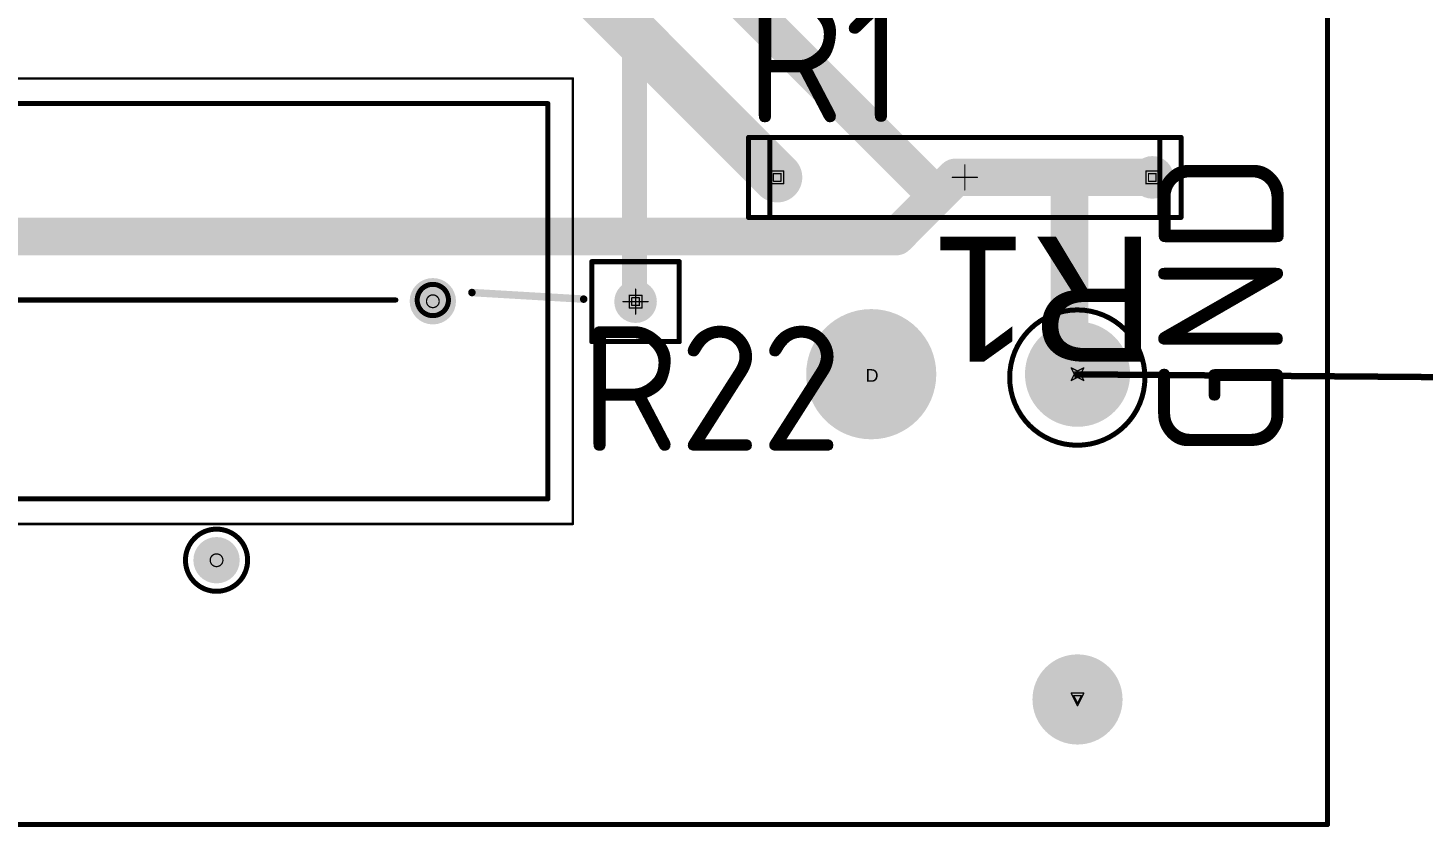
# Model space of a CAD drawing. Header units: millimetres. Extents: x 3219 to 51106, y -14166 to 2063.
# Drawn here: x 5709.5 to 5765.3, y 1760.3 to 1792.2 of the extents above; entities that cross this region are included whole.
import ezdxf

# ---------------------------------------------------------------- set-up
doc = ezdxf.new("R2010")
doc.units = ezdxf.units.MM
doc.layers.get('0').update_dxf_attribs({"lineweight": 53})
for name, color, linetype in [('Bottom Layer', 5, 'Continuous'), ('Bottom Solder', 6, 'Continuous'), ('Drill Drawing', 1, 'Continuous'), ('Mechanical 1', 6, 'Continuous'), ('Mechanical 15', 56, 'Continuous'), ('Multi-Layer', 9, 'Continuous'), ('Top 3D Body', 76, 'Continuous'), ('Top Layer', 1, 'Continuous'), ('Top Overlay', 2, 'Continuous'), ('Top Solder', 216, 'Continuous')]:
    doc.layers.add(name, color=color, linetype=linetype)
doc.layers.add('жгут', color=9, linetype='Continuous', lineweight=100)
doc.styles.add('Arial', font='arial.ttf', dxfattribs={"height": 3})
doc.styles.add('GOST type B', font='GOST_B.TTF', dxfattribs={"height": 3.5})

# ---------------------------------------------------------------- blocks, each defined once
blk = doc.blocks.new('_2_33__0_5___1PIN_26')
at = {"layer": 'Bottom Layer'}
h = blk.add_hatch(color=5, dxfattribs=at)
edge = h.paths.add_edge_path()
edge.add_arc((0, 0), 0.75, 0, 360)
at = {"layer": 'Bottom Solder'}
h = blk.add_hatch(color=6, dxfattribs=at)
edge = h.paths.add_edge_path()
edge.add_arc((0, 0), 0.852, 0, 360)
at = {"layer": 'Multi-Layer'}
h = blk.add_hatch(color=9, dxfattribs=at)
edge = h.paths.add_edge_path()
edge.add_arc((0, 0), 0.75, 0, 360)
at = {"layer": 'Top Layer'}
h = blk.add_hatch(color=1, dxfattribs=at)
edge = h.paths.add_edge_path()
edge.add_arc((0, 0), 0.75, 0, 360)
at = {"layer": 'Top Solder'}
h = blk.add_hatch(color=216, dxfattribs=at)
edge = h.paths.add_edge_path()
edge.add_arc((0, 0), 0.852, 0, 360)
at = {"layer": 'Mechanical 15'}
for points in [[(0.5, 0, 0.05, 0.05, 0), (-0.5, 0, 0.05, 0.05, 0)], [(0, 0.5, 0.05, 0.05, 0), (0, -0.5, 0.05, 0.05, 0)]]:
    blk.add_lwpolyline(points, format="xyseb", dxfattribs=at)
for points in [[(-0.513, 0, 0.025, 0.025, 1), (-0.488, 0, 0.025, 0.025, 1)], [(-0.013, 0.5, 0.025, 0.025, 1), (0.012, 0.5, 0.025, 0.025, 1)], [(0.487, 0, 0.025, 0.025, 1), (0.512, 0, 0.025, 0.025, 1)], [(-0.013, -0.5, 0.025, 0.025, 1), (0.012, -0.5, 0.025, 0.025, 1)]]:
    blk.add_lwpolyline(points, format="xyseb", close=True, dxfattribs=at)
at = {"layer": 'Top 3D Body'}
for points in [[(-1.75, -1.597, 0.2, 0.2, 0), (-1.75, 1.597, 0.2, 0.2, 0)], [(1.75, 1.597, 0.2, 0.2, 0), (-1.75, 1.597, 0.2, 0.2, 0)], [(1.75, 1.597, 0.2, 0.2, 0), (1.75, -1.597, 0.2, 0.2, 0)], [(1.75, -1.597, 0.2, 0.2, 0), (-1.75, -1.597, 0.2, 0.2, 0)]]:
    blk.add_lwpolyline(points, format="xyseb", dxfattribs=at)
for points in [[(-1.8, 1.597, 0.1, 0.1, 1), (-1.7, 1.597, 0.1, 0.1, 1)], [(-1.8, 1.597, 0.1, 0.1, 1), (-1.7, 1.597, 0.1, 0.1, 1)], [(1.7, 1.597, 0.1, 0.1, 1), (1.8, 1.597, 0.1, 0.1, 1)], [(1.7, 1.597, 0.1, 0.1, 1), (1.8, 1.597, 0.1, 0.1, 1)], [(-1.8, -1.597, 0.1, 0.1, 1), (-1.7, -1.597, 0.1, 0.1, 1)], [(-1.8, -1.597, 0.1, 0.1, 1), (-1.7, -1.597, 0.1, 0.1, 1)], [(1.7, -1.597, 0.1, 0.1, 1), (1.8, -1.597, 0.1, 0.1, 1)], [(1.7, -1.597, 0.1, 0.1, 1), (1.8, -1.597, 0.1, 0.1, 1)]]:
    blk.add_lwpolyline(points, format="xyseb", close=True, dxfattribs=at)
at = {"layer": 'Top Overlay'}
for points in [[(1.75, 1.6, 0.2, 0.2, 0), (-1.75, 1.6, 0.2, 0.2, 0)], [(-1.75, 1.6, 0.2, 0.2, 0), (-1.75, -1.6, 0.2, 0.2, 0)], [(1.75, 1.6, 0.2, 0.2, 0), (1.75, -1.6, 0.2, 0.2, 0)], [(1.75, -1.6, 0.2, 0.2, 0), (-1.75, -1.6, 0.2, 0.2, 0)]]:
    blk.add_lwpolyline(points, format="xyseb", dxfattribs=at)
for points in [[(-1.8, 1.6, 0.1, 0.1, 1), (-1.7, 1.6, 0.1, 0.1, 1)], [(-1.8, 1.6, 0.1, 0.1, 1), (-1.7, 1.6, 0.1, 0.1, 1)], [(1.7, 1.6, 0.1, 0.1, 1), (1.8, 1.6, 0.1, 0.1, 1)], [(1.7, 1.6, 0.1, 0.1, 1), (1.8, 1.6, 0.1, 0.1, 1)], [(-1.8, -1.6, 0.1, 0.1, 1), (-1.7, -1.6, 0.1, 0.1, 1)], [(-1.8, -1.6, 0.1, 0.1, 1), (-1.7, -1.6, 0.1, 0.1, 1)], [(1.7, -1.6, 0.1, 0.1, 1), (1.8, -1.6, 0.1, 0.1, 1)], [(1.7, -1.6, 0.1, 0.1, 1), (1.8, -1.6, 0.1, 0.1, 1)]]:
    blk.add_lwpolyline(points, format="xyseb", close=True, dxfattribs=at)
blk = doc.blocks.new('_2_33__0_5____140_02_0203_00_00__77')
at = {"layer": 'Bottom Layer'}
h = blk.add_hatch(color=5, dxfattribs=at)
edge = h.paths.add_edge_path()
edge.add_arc((-7.5, 0), 0.75, 0, 360)
h = blk.add_hatch(color=5, dxfattribs=at)
edge = h.paths.add_edge_path()
edge.add_arc((7.5, 0), 0.75, 0, 360)
at = {"layer": 'Bottom Solder'}
h = blk.add_hatch(color=6, dxfattribs=at)
edge = h.paths.add_edge_path()
edge.add_arc((-7.5, 0), 0.852, 0, 360)
h = blk.add_hatch(color=6, dxfattribs=at)
edge = h.paths.add_edge_path()
edge.add_arc((7.5, 0), 0.852, 0, 360)
at = {"layer": 'Multi-Layer'}
h = blk.add_hatch(color=9, dxfattribs=at)
edge = h.paths.add_edge_path()
edge.add_arc((-7.5, 0), 0.75, 0, 360)
h = blk.add_hatch(color=9, dxfattribs=at)
edge = h.paths.add_edge_path()
edge.add_arc((7.5, 0), 0.75, 0, 360)
at = {"layer": 'Top Layer'}
h = blk.add_hatch(color=1, dxfattribs=at)
edge = h.paths.add_edge_path()
edge.add_arc((-7.5, 0), 0.75, 0, 360)
h = blk.add_hatch(color=1, dxfattribs=at)
edge = h.paths.add_edge_path()
edge.add_arc((7.5, 0), 0.75, 0, 360)
at = {"layer": 'Top Solder'}
h = blk.add_hatch(color=216, dxfattribs=at)
edge = h.paths.add_edge_path()
edge.add_arc((-7.5, 0), 0.852, 0, 360)
h = blk.add_hatch(color=216, dxfattribs=at)
edge = h.paths.add_edge_path()
edge.add_arc((7.5, 0), 0.852, 0, 360)
at = {"layer": 'Mechanical 15'}
for points in [[(0.5, 0, 0.05, 0.05, 0), (-0.5, 0, 0.05, 0.05, 0)], [(0, 0.5, 0.05, 0.05, 0), (0, -0.5, 0.05, 0.05, 0)]]:
    blk.add_lwpolyline(points, format="xyseb", dxfattribs=at)
for points in [[(-0.513, 0, 0.025, 0.025, 1), (-0.488, 0, 0.025, 0.025, 1)], [(-0.013, 0.5, 0.025, 0.025, 1), (0.012, 0.5, 0.025, 0.025, 1)], [(0.487, 0, 0.025, 0.025, 1), (0.512, 0, 0.025, 0.025, 1)], [(-0.013, -0.5, 0.025, 0.025, 1), (0.012, -0.5, 0.025, 0.025, 1)]]:
    blk.add_lwpolyline(points, format="xyseb", close=True, dxfattribs=at)
at = {"layer": 'Top 3D Body'}
for points in [[(7.799, 1.6, 0.2, 0.2, 0), (-7.799, 1.6, 0.2, 0.2, 0)], [(-7.799, 1.6, 0.2, 0.2, 0), (-7.799, -1.6, 0.2, 0.2, 0)], [(7.799, 1.6, 0.2, 0.2, 0), (7.799, -1.6, 0.2, 0.2, 0)], [(7.799, -1.6, 0.2, 0.2, 0), (-7.799, -1.6, 0.2, 0.2, 0)]]:
    blk.add_lwpolyline(points, format="xyseb", dxfattribs=at)
for points in [[(-7.849, 1.6, 0.1, 0.1, 1), (-7.749, 1.6, 0.1, 0.1, 1)], [(-7.849, 1.6, 0.1, 0.1, 1), (-7.749, 1.6, 0.1, 0.1, 1)], [(7.749, 1.6, 0.1, 0.1, 1), (7.849, 1.6, 0.1, 0.1, 1)], [(7.749, 1.6, 0.1, 0.1, 1), (7.849, 1.6, 0.1, 0.1, 1)], [(-7.849, -1.6, 0.1, 0.1, 1), (-7.749, -1.6, 0.1, 0.1, 1)], [(-7.849, -1.6, 0.1, 0.1, 1), (-7.749, -1.6, 0.1, 0.1, 1)], [(7.749, -1.6, 0.1, 0.1, 1), (7.849, -1.6, 0.1, 0.1, 1)], [(7.749, -1.6, 0.1, 0.1, 1), (7.849, -1.6, 0.1, 0.1, 1)]]:
    blk.add_lwpolyline(points, format="xyseb", close=True, dxfattribs=at)
at = {"layer": 'Top Overlay'}
for points in [[(-8.65, 1.6, 0.2, 0.2, 0), (-8.65, -1.6, 0.2, 0.2, 0)], [(8.65, 1.6, 0.2, 0.2, 0), (-8.65, 1.6, 0.2, 0.2, 0)], [(8.65, 1.6, 0.2, 0.2, 0), (8.65, -1.6, 0.2, 0.2, 0)], [(8.65, -1.6, 0.2, 0.2, 0), (-8.65, -1.6, 0.2, 0.2, 0)]]:
    blk.add_lwpolyline(points, format="xyseb", dxfattribs=at)
for points in [[(-8.7, 1.6, 0.1, 0.1, 1), (-8.6, 1.6, 0.1, 0.1, 1)], [(-8.7, 1.6, 0.1, 0.1, 1), (-8.6, 1.6, 0.1, 0.1, 1)], [(8.6, 1.6, 0.1, 0.1, 1), (8.7, 1.6, 0.1, 0.1, 1)], [(8.6, 1.6, 0.1, 0.1, 1), (8.7, 1.6, 0.1, 0.1, 1)], [(-8.7, -1.6, 0.1, 0.1, 1), (-8.6, -1.6, 0.1, 0.1, 1)], [(-8.7, -1.6, 0.1, 0.1, 1), (-8.6, -1.6, 0.1, 0.1, 1)], [(8.6, -1.6, 0.1, 0.1, 1), (8.7, -1.6, 0.1, 0.1, 1)], [(8.6, -1.6, 0.1, 0.1, 1), (8.7, -1.6, 0.1, 0.1, 1)]]:
    blk.add_lwpolyline(points, format="xyseb", close=True, dxfattribs=at)
at = {"layer": 'Top 3D Body', "style": 'Arial'}
blk.add_text('R1', height=5, dxfattribs=at).set_placement((-7.615, 2.367))
blk = doc.blocks.new('DAR71210TU_82')
at = {"layer": 'Bottom Layer'}
h = blk.add_hatch(color=5, dxfattribs=at)
edge = h.paths.add_edge_path()
edge.add_arc((50.8, 0), 0.825, 0, 360)
at = {"layer": 'Bottom Solder'}
h = blk.add_hatch(color=6, dxfattribs=at)
edge = h.paths.add_edge_path()
edge.add_arc((50.8, 0), 0.927, 0, 360)
at = {"layer": 'Multi-Layer'}
h = blk.add_hatch(color=9, dxfattribs=at)
edge = h.paths.add_edge_path()
edge.add_arc((50.8, 0), 0.825, 0, 360)
at = {"layer": 'Top Layer'}
h = blk.add_hatch(color=1, dxfattribs=at)
edge = h.paths.add_edge_path()
edge.add_arc((50.8, 0), 0.825, 0, 360)
at = {"layer": 'Top Solder'}
h = blk.add_hatch(color=216, dxfattribs=at)
edge = h.paths.add_edge_path()
edge.add_arc((50.8, 0), 0.927, 0, 360)
at = {"layer": 'Mechanical 15'}
for points in [[(-5.6, 8.9, 0.1, 0.1, 0), (56.4, 8.9, 0.1, 0.1, 0)], [(56.4, -8.9, 0.1, 0.1, 0), (56.4, 8.9, 0.1, 0.1, 0)], [(-5.6, -8.9, 0.1, 0.1, 0), (56.4, -8.9, 0.1, 0.1, 0)]]:
    blk.add_lwpolyline(points, format="xyseb", dxfattribs=at)
for points in [[(56.375, 8.9, 0.05, 0.05, 1), (56.425, 8.9, 0.05, 0.05, 1)], [(56.375, 8.9, 0.05, 0.05, 1), (56.425, 8.9, 0.05, 0.05, 1)], [(56.375, -8.9, 0.05, 0.05, 1), (56.425, -8.9, 0.05, 0.05, 1)], [(56.375, -8.9, 0.05, 0.05, 1), (56.425, -8.9, 0.05, 0.05, 1)]]:
    blk.add_lwpolyline(points, format="xyseb", close=True, dxfattribs=at)
at = {"layer": 'Top 3D Body'}
for points in [[(-4.6, 7.9, 0.1, 0.1, 0), (55.4, 7.9, 0.1, 0.1, 0)], [(55.4, -7.9, 0.1, 0.1, 0), (55.4, 7.9, 0.1, 0.1, 0)], [(-4.6, -7.9, 0.1, 0.1, 0), (55.4, -7.9, 0.1, 0.1, 0)]]:
    blk.add_lwpolyline(points, format="xyseb", dxfattribs=at)
for points in [[(55.375, 7.9, 0.05, 0.05, 1), (55.425, 7.9, 0.05, 0.05, 1)], [(55.375, 7.9, 0.05, 0.05, 1), (55.425, 7.9, 0.05, 0.05, 1)], [(55.375, -7.9, 0.05, 0.05, 1), (55.425, -7.9, 0.05, 0.05, 1)], [(55.375, -7.9, 0.05, 0.05, 1), (55.425, -7.9, 0.05, 0.05, 1)]]:
    blk.add_lwpolyline(points, format="xyseb", close=True, dxfattribs=at)
at = {"layer": 'Top Overlay'}
for points in [[(-4.6, 7.9, 0.2, 0.2, 0), (55.4, 7.9, 0.2, 0.2, 0)], [(55.4, -7.9, 0.2, 0.2, 0), (55.4, 7.9, 0.2, 0.2, 0)], [(24.375, 0.05, 0.2, 0.2, 0), (49.325, 0.05, 0.2, 0.2, 0)], [(-4.6, -7.9, 0.2, 0.2, 0), (55.4, -7.9, 0.2, 0.2, 0)]]:
    blk.add_lwpolyline(points, format="xyseb", dxfattribs=at)
for points in [[(55.35, 7.9, 0.1, 0.1, 1), (55.45, 7.9, 0.1, 0.1, 1)], [(55.35, 7.9, 0.1, 0.1, 1), (55.45, 7.9, 0.1, 0.1, 1)], [(51.425, 0.05, 0.2, 0.2, 1), (50.175, 0.05, 0.2, 0.2, 1)], [(49.275, 0.05, 0.1, 0.1, 1), (49.375, 0.05, 0.1, 0.1, 1)], [(50.125, 0.05, 0.1, 0.1, 1), (50.225, 0.05, 0.1, 0.1, 1)], [(51.375, 0.05, 0.1, 0.1, 1), (51.475, 0.05, 0.1, 0.1, 1)], [(55.35, -7.9, 0.1, 0.1, 1), (55.45, -7.9, 0.1, 0.1, 1)], [(55.35, -7.9, 0.1, 0.1, 1), (55.45, -7.9, 0.1, 0.1, 1)]]:
    blk.add_lwpolyline(points, format="xyseb", close=True, dxfattribs=at)

msp = doc.modelspace()

# ---------------------------------------------------------------- hatches: boundary and pattern name
at = {"layer": 'Bottom Layer'}
h = msp.add_hatch(color=5, dxfattribs=at)
edge = h.paths.add_edge_path()
edge.add_arc((5743.229, 1778.358), 2.5, 0, 360)
h = msp.add_hatch(color=5, dxfattribs=at)
edge = h.paths.add_edge_path()
edge.add_arc((5751.479, 1778.358), 2, 0, 360)
h = msp.add_hatch(color=5, dxfattribs=at)
edge = h.paths.add_edge_path()
edge.add_arc((5717.046, 1770.923), 0.825, 0, 360)
h = msp.add_hatch(color=5, dxfattribs=at)
edge = h.paths.add_edge_path()
edge.add_arc((5751.479, 1765.358), 1.7, 0, 360)
at = {"layer": 'Bottom Solder'}
h = msp.add_hatch(color=6, dxfattribs=at)
edge = h.paths.add_edge_path()
edge.add_arc((5743.229, 1778.358), 2.602, 0, 360)
h = msp.add_hatch(color=6, dxfattribs=at)
edge = h.paths.add_edge_path()
edge.add_arc((5751.479, 1778.358), 2.102, 0, 360)
h = msp.add_hatch(color=6, dxfattribs=at)
edge = h.paths.add_edge_path()
edge.add_arc((5717.046, 1770.923), 0.927, 0, 360)
h = msp.add_hatch(color=6, dxfattribs=at)
edge = h.paths.add_edge_path()
edge.add_arc((5751.479, 1765.358), 1.802, 0, 360)
at = {"layer": 'Multi-Layer'}
h = msp.add_hatch(color=9, dxfattribs=at)
edge = h.paths.add_edge_path()
edge.add_arc((5743.229, 1778.358), 2.5, 0, 360)
h = msp.add_hatch(color=9, dxfattribs=at)
edge = h.paths.add_edge_path()
edge.add_arc((5751.479, 1778.358), 2, 0, 360)
h = msp.add_hatch(color=9, dxfattribs=at)
edge = h.paths.add_edge_path()
edge.add_arc((5717.046, 1770.923), 0.825, 0, 360)
h = msp.add_hatch(color=9, dxfattribs=at)
edge = h.paths.add_edge_path()
edge.add_arc((5751.479, 1765.358), 1.7, 0, 360)
at = {"layer": 'Top Layer'}
h = msp.add_hatch(color=1, dxfattribs=at)
edge = h.paths.add_edge_path()
edge.add_arc((5743.229, 1778.358), 2.5, 0, 360)
h = msp.add_hatch(color=1, dxfattribs=at)
edge = h.paths.add_edge_path()
edge.add_arc((5751.479, 1778.358), 2, 0, 360)
h = msp.add_hatch(color=1, dxfattribs=at)
edge = h.paths.add_edge_path()
edge.add_arc((5717.046, 1770.923), 0.825, 0, 360)
h = msp.add_hatch(color=1, dxfattribs=at)
edge = h.paths.add_edge_path()
edge.add_arc((5751.479, 1765.358), 1.7, 0, 360)
at = {"layer": 'Top Solder'}
h = msp.add_hatch(color=216, dxfattribs=at)
edge = h.paths.add_edge_path()
edge.add_arc((5743.229, 1778.358), 2.602, 0, 360)
h = msp.add_hatch(color=216, dxfattribs=at)
edge = h.paths.add_edge_path()
edge.add_arc((5751.479, 1778.358), 2.102, 0, 360)
h = msp.add_hatch(color=216, dxfattribs=at)
edge = h.paths.add_edge_path()
edge.add_arc((5717.046, 1770.923), 0.927, 0, 360)
h = msp.add_hatch(color=216, dxfattribs=at)
edge = h.paths.add_edge_path()
edge.add_arc((5751.479, 1765.358), 1.802, 0, 360)

# ---------------------------------------------------------------- linework, layer by layer
at = {"layer": 'Bottom Layer'}
for points in [[(5728.041, 1803.296, 1.5, 1.5, 0), (5745.854, 1785.483, 1.5, 1.5, 0)], [(5731.751, 1793.943, 2, 2, 0), (5739.471, 1786.223, 2, 2, 0)], [(5745.854, 1785.483, 1.5, 1.5, 0), (5746.594, 1786.223, 1.5, 1.5, 0)], [(5746.594, 1786.223, 1.5, 1.5, 0), (5751.156, 1786.223, 1.5, 1.5, 0)], [(5751.156, 1778.68, 1.5, 1.5, 0), (5751.156, 1786.223, 1.5, 1.5, 0)], [(5751.156, 1786.223, 1.5, 1.5, 0), (5754.471, 1786.223, 1.5, 1.5, 0)], [(5744.229, 1783.858, 1.5, 1.5, 0), (5745.854, 1785.483, 1.5, 1.5, 0)], [(5665.743, 1783.858, 1.5, 1.5, 0), (5744.229, 1783.858, 1.5, 1.5, 0)], [(5751.156, 1778.68, 1.5, 1.5, 0), (5751.479, 1778.358, 1.5, 1.5, 0)]]:
    msp.add_lwpolyline(points, format="xyseb", dxfattribs=at)
for points in [[(5738.971, 1786.223, 1, 1, 1), (5739.971, 1786.223, 1, 1, 1)], [(5746.219, 1786.223, 0.75, 0.75, 1), (5746.969, 1786.223, 0.75, 0.75, 1)], [(5746.219, 1786.223, 0.75, 0.75, 1), (5746.969, 1786.223, 0.75, 0.75, 1)], [(5750.781, 1786.223, 0.75, 0.75, 1), (5751.531, 1786.223, 0.75, 0.75, 1)], [(5750.781, 1786.223, 0.75, 0.75, 1), (5751.531, 1786.223, 0.75, 0.75, 1)], [(5750.781, 1786.223, 0.75, 0.75, 1), (5751.531, 1786.223, 0.75, 0.75, 1)], [(5754.096, 1786.223, 0.75, 0.75, 1), (5754.846, 1786.223, 0.75, 0.75, 1)], [(5745.479, 1785.483, 0.75, 0.75, 1), (5746.229, 1785.483, 0.75, 0.75, 1)], [(5745.479, 1785.483, 0.75, 0.75, 1), (5746.229, 1785.483, 0.75, 0.75, 1)], [(5745.479, 1785.483, 0.75, 0.75, 1), (5746.229, 1785.483, 0.75, 0.75, 1)], [(5743.854, 1783.858, 0.75, 0.75, 1), (5744.604, 1783.858, 0.75, 0.75, 1)], [(5743.854, 1783.858, 0.75, 0.75, 1), (5744.604, 1783.858, 0.75, 0.75, 1)], [(5750.781, 1778.68, 0.75, 0.75, 1), (5751.531, 1778.68, 0.75, 0.75, 1)], [(5750.781, 1778.68, 0.75, 0.75, 1), (5751.531, 1778.68, 0.75, 0.75, 1)], [(5751.104, 1778.358, 0.75, 0.75, 1), (5751.854, 1778.358, 0.75, 0.75, 1)]]:
    msp.add_lwpolyline(points, format="xyseb", close=True, dxfattribs=at)
at = {"layer": 'Drill Drawing'}
for points in [[(5739.217, 1786.477, 0.0508, 0.0508, 0), (5739.725, 1786.477, 0.0508, 0.0508, 0)], [(5739.217, 1785.969, 0.0508, 0.0508, 0), (5739.217, 1786.477, 0.0508, 0.0508, 0)], [(5739.318, 1786.375, 0.0508, 0.0508, 0), (5739.623, 1786.375, 0.0508, 0.0508, 0)], [(5739.318, 1786.071, 0.0508, 0.0508, 0), (5739.318, 1786.375, 0.0508, 0.0508, 0)], [(5739.623, 1786.071, 0.0508, 0.0508, 0), (5739.623, 1786.375, 0.0508, 0.0508, 0)], [(5739.725, 1785.969, 0.0508, 0.0508, 0), (5739.725, 1786.477, 0.0508, 0.0508, 0)], [(5754.217, 1786.477, 0.0508, 0.0508, 0), (5754.725, 1786.477, 0.0508, 0.0508, 0)], [(5754.217, 1785.969, 0.0508, 0.0508, 0), (5754.217, 1786.477, 0.0508, 0.0508, 0)], [(5754.318, 1786.375, 0.0508, 0.0508, 0), (5754.623, 1786.375, 0.0508, 0.0508, 0)], [(5754.318, 1786.071, 0.0508, 0.0508, 0), (5754.318, 1786.375, 0.0508, 0.0508, 0)], [(5754.623, 1786.071, 0.0508, 0.0508, 0), (5754.623, 1786.375, 0.0508, 0.0508, 0)], [(5754.725, 1785.969, 0.0508, 0.0508, 0), (5754.725, 1786.477, 0.0508, 0.0508, 0)], [(5739.217, 1785.969, 0.0508, 0.0508, 0), (5739.725, 1785.969, 0.0508, 0.0508, 0)], [(5739.318, 1786.071, 0.0508, 0.0508, 0), (5739.623, 1786.071, 0.0508, 0.0508, 0)], [(5754.217, 1785.969, 0.0508, 0.0508, 0), (5754.725, 1785.969, 0.0508, 0.0508, 0)], [(5754.318, 1786.071, 0.0508, 0.0508, 0), (5754.623, 1786.071, 0.0508, 0.0508, 0)], [(5733.55, 1781.512, 0.0508, 0.0508, 0), (5734.058, 1781.512, 0.0508, 0.0508, 0)], [(5733.55, 1781.004, 0.0508, 0.0508, 0), (5733.55, 1781.512, 0.0508, 0.0508, 0)], [(5733.651, 1781.411, 0.0508, 0.0508, 0), (5733.956, 1781.411, 0.0508, 0.0508, 0)], [(5733.651, 1781.106, 0.0508, 0.0508, 0), (5733.651, 1781.411, 0.0508, 0.0508, 0)], [(5733.651, 1781.106, 0.0508, 0.0508, 0), (5733.956, 1781.106, 0.0508, 0.0508, 0)], [(5733.956, 1781.106, 0.0508, 0.0508, 0), (5733.956, 1781.411, 0.0508, 0.0508, 0)], [(5734.058, 1781.004, 0.0508, 0.0508, 0), (5734.058, 1781.512, 0.0508, 0.0508, 0)], [(5733.55, 1781.004, 0.0508, 0.0508, 0), (5734.058, 1781.004, 0.0508, 0.0508, 0)], [(5751.225, 1778.612, 0.0508, 0.0508, 0), (5751.479, 1778.485, 0.0508, 0.0508, 0)], [(5751.225, 1778.612, 0.0508, 0.0508, 0), (5751.352, 1778.358, 0.0508, 0.0508, 0)], [(5751.225, 1778.104, 0.0508, 0.0508, 0), (5751.352, 1778.358, 0.0508, 0.0508, 0)], [(5751.479, 1778.485, 0.0508, 0.0508, 0), (5751.733, 1778.612, 0.0508, 0.0508, 0)], [(5751.606, 1778.358, 0.0508, 0.0508, 0), (5751.733, 1778.612, 0.0508, 0.0508, 0)], [(5751.606, 1778.358, 0.0508, 0.0508, 0), (5751.733, 1778.104, 0.0508, 0.0508, 0)], [(5751.225, 1778.104, 0.0508, 0.0508, 0), (5751.479, 1778.231, 0.0508, 0.0508, 0)], [(5751.479, 1778.231, 0.0508, 0.0508, 0), (5751.733, 1778.104, 0.0508, 0.0508, 0)], [(5751.225, 1765.612, 0.0508, 0.0508, 0), (5751.733, 1765.612, 0.0508, 0.0508, 0)], [(5751.225, 1765.612, 0.0508, 0.0508, 0), (5751.479, 1765.104, 0.0508, 0.0508, 0)], [(5751.326, 1765.511, 0.0508, 0.0508, 0), (5751.631, 1765.511, 0.0508, 0.0508, 0)], [(5751.326, 1765.511, 0.0508, 0.0508, 0), (5751.479, 1765.206, 0.0508, 0.0508, 0)], [(5751.479, 1765.104, 0.0508, 0.0508, 0), (5751.733, 1765.612, 0.0508, 0.0508, 0)], [(5751.479, 1765.206, 0.0508, 0.0508, 0), (5751.631, 1765.511, 0.0508, 0.0508, 0)]]:
    msp.add_lwpolyline(points, format="xyseb", dxfattribs=at)
for points in [[(5739.204, 1786.477, 0.0254, 0.0254, 1), (5739.229, 1786.477, 0.0254, 0.0254, 1)], [(5739.204, 1786.477, 0.0254, 0.0254, 1), (5739.229, 1786.477, 0.0254, 0.0254, 1)], [(5739.305, 1786.375, 0.0254, 0.0254, 1), (5739.331, 1786.375, 0.0254, 0.0254, 1)], [(5739.305, 1786.375, 0.0254, 0.0254, 1), (5739.331, 1786.375, 0.0254, 0.0254, 1)], [(5739.61, 1786.375, 0.0254, 0.0254, 1), (5739.636, 1786.375, 0.0254, 0.0254, 1)], [(5739.61, 1786.375, 0.0254, 0.0254, 1), (5739.636, 1786.375, 0.0254, 0.0254, 1)], [(5739.712, 1786.477, 0.0254, 0.0254, 1), (5739.737, 1786.477, 0.0254, 0.0254, 1)], [(5739.712, 1786.477, 0.0254, 0.0254, 1), (5739.737, 1786.477, 0.0254, 0.0254, 1)], [(5754.204, 1786.477, 0.0254, 0.0254, 1), (5754.229, 1786.477, 0.0254, 0.0254, 1)], [(5754.204, 1786.477, 0.0254, 0.0254, 1), (5754.229, 1786.477, 0.0254, 0.0254, 1)], [(5754.305, 1786.375, 0.0254, 0.0254, 1), (5754.331, 1786.375, 0.0254, 0.0254, 1)], [(5754.305, 1786.375, 0.0254, 0.0254, 1), (5754.331, 1786.375, 0.0254, 0.0254, 1)], [(5754.61, 1786.375, 0.0254, 0.0254, 1), (5754.636, 1786.375, 0.0254, 0.0254, 1)], [(5754.61, 1786.375, 0.0254, 0.0254, 1), (5754.636, 1786.375, 0.0254, 0.0254, 1)], [(5754.712, 1786.477, 0.0254, 0.0254, 1), (5754.737, 1786.477, 0.0254, 0.0254, 1)], [(5754.712, 1786.477, 0.0254, 0.0254, 1), (5754.737, 1786.477, 0.0254, 0.0254, 1)], [(5739.204, 1785.969, 0.0254, 0.0254, 1), (5739.229, 1785.969, 0.0254, 0.0254, 1)], [(5739.204, 1785.969, 0.0254, 0.0254, 1), (5739.229, 1785.969, 0.0254, 0.0254, 1)], [(5739.305, 1786.071, 0.0254, 0.0254, 1), (5739.331, 1786.071, 0.0254, 0.0254, 1)], [(5739.305, 1786.071, 0.0254, 0.0254, 1), (5739.331, 1786.071, 0.0254, 0.0254, 1)], [(5739.61, 1786.071, 0.0254, 0.0254, 1), (5739.636, 1786.071, 0.0254, 0.0254, 1)], [(5739.61, 1786.071, 0.0254, 0.0254, 1), (5739.636, 1786.071, 0.0254, 0.0254, 1)], [(5739.712, 1785.969, 0.0254, 0.0254, 1), (5739.737, 1785.969, 0.0254, 0.0254, 1)], [(5739.712, 1785.969, 0.0254, 0.0254, 1), (5739.737, 1785.969, 0.0254, 0.0254, 1)], [(5754.204, 1785.969, 0.0254, 0.0254, 1), (5754.229, 1785.969, 0.0254, 0.0254, 1)], [(5754.204, 1785.969, 0.0254, 0.0254, 1), (5754.229, 1785.969, 0.0254, 0.0254, 1)], [(5754.305, 1786.071, 0.0254, 0.0254, 1), (5754.331, 1786.071, 0.0254, 0.0254, 1)], [(5754.305, 1786.071, 0.0254, 0.0254, 1), (5754.331, 1786.071, 0.0254, 0.0254, 1)], [(5754.61, 1786.071, 0.0254, 0.0254, 1), (5754.636, 1786.071, 0.0254, 0.0254, 1)], [(5754.61, 1786.071, 0.0254, 0.0254, 1), (5754.636, 1786.071, 0.0254, 0.0254, 1)], [(5754.712, 1785.969, 0.0254, 0.0254, 1), (5754.737, 1785.969, 0.0254, 0.0254, 1)], [(5754.712, 1785.969, 0.0254, 0.0254, 1), (5754.737, 1785.969, 0.0254, 0.0254, 1)], [(5725.95, 1781.273, 0.0508, 0.0508, 1), (5725.442, 1781.273, 0.0508, 0.0508, 1)], [(5725.429, 1781.273, 0.0254, 0.0254, 1), (5725.454, 1781.273, 0.0254, 0.0254, 1)], [(5725.937, 1781.273, 0.0254, 0.0254, 1), (5725.962, 1781.273, 0.0254, 0.0254, 1)], [(5733.537, 1781.512, 0.0254, 0.0254, 1), (5733.562, 1781.512, 0.0254, 0.0254, 1)], [(5733.537, 1781.512, 0.0254, 0.0254, 1), (5733.562, 1781.512, 0.0254, 0.0254, 1)], [(5733.638, 1781.411, 0.0254, 0.0254, 1), (5733.664, 1781.411, 0.0254, 0.0254, 1)], [(5733.638, 1781.411, 0.0254, 0.0254, 1), (5733.664, 1781.411, 0.0254, 0.0254, 1)], [(5733.638, 1781.106, 0.0254, 0.0254, 1), (5733.664, 1781.106, 0.0254, 0.0254, 1)], [(5733.638, 1781.106, 0.0254, 0.0254, 1), (5733.664, 1781.106, 0.0254, 0.0254, 1)], [(5733.943, 1781.411, 0.0254, 0.0254, 1), (5733.969, 1781.411, 0.0254, 0.0254, 1)], [(5733.943, 1781.411, 0.0254, 0.0254, 1), (5733.969, 1781.411, 0.0254, 0.0254, 1)], [(5733.943, 1781.106, 0.0254, 0.0254, 1), (5733.969, 1781.106, 0.0254, 0.0254, 1)], [(5733.943, 1781.106, 0.0254, 0.0254, 1), (5733.969, 1781.106, 0.0254, 0.0254, 1)], [(5734.045, 1781.512, 0.0254, 0.0254, 1), (5734.07, 1781.512, 0.0254, 0.0254, 1)], [(5734.045, 1781.512, 0.0254, 0.0254, 1), (5734.07, 1781.512, 0.0254, 0.0254, 1)], [(5733.537, 1781.004, 0.0254, 0.0254, 1), (5733.562, 1781.004, 0.0254, 0.0254, 1)], [(5733.537, 1781.004, 0.0254, 0.0254, 1), (5733.562, 1781.004, 0.0254, 0.0254, 1)], [(5734.045, 1781.004, 0.0254, 0.0254, 1), (5734.07, 1781.004, 0.0254, 0.0254, 1)], [(5734.045, 1781.004, 0.0254, 0.0254, 1), (5734.07, 1781.004, 0.0254, 0.0254, 1)], [(5751.212, 1778.612, 0.0254, 0.0254, 1), (5751.237, 1778.612, 0.0254, 0.0254, 1)], [(5751.212, 1778.612, 0.0254, 0.0254, 1), (5751.237, 1778.612, 0.0254, 0.0254, 1)], [(5751.339, 1778.358, 0.0254, 0.0254, 1), (5751.364, 1778.358, 0.0254, 0.0254, 1)], [(5751.339, 1778.358, 0.0254, 0.0254, 1), (5751.364, 1778.358, 0.0254, 0.0254, 1)], [(5751.466, 1778.485, 0.0254, 0.0254, 1), (5751.491, 1778.485, 0.0254, 0.0254, 1)], [(5751.466, 1778.485, 0.0254, 0.0254, 1), (5751.491, 1778.485, 0.0254, 0.0254, 1)], [(5751.593, 1778.358, 0.0254, 0.0254, 1), (5751.618, 1778.358, 0.0254, 0.0254, 1)], [(5751.593, 1778.358, 0.0254, 0.0254, 1), (5751.618, 1778.358, 0.0254, 0.0254, 1)], [(5751.72, 1778.612, 0.0254, 0.0254, 1), (5751.745, 1778.612, 0.0254, 0.0254, 1)], [(5751.72, 1778.612, 0.0254, 0.0254, 1), (5751.745, 1778.612, 0.0254, 0.0254, 1)], [(5751.212, 1778.104, 0.0254, 0.0254, 1), (5751.237, 1778.104, 0.0254, 0.0254, 1)], [(5751.212, 1778.104, 0.0254, 0.0254, 1), (5751.237, 1778.104, 0.0254, 0.0254, 1)], [(5751.466, 1778.231, 0.0254, 0.0254, 1), (5751.491, 1778.231, 0.0254, 0.0254, 1)], [(5751.466, 1778.231, 0.0254, 0.0254, 1), (5751.491, 1778.231, 0.0254, 0.0254, 1)], [(5751.72, 1778.104, 0.0254, 0.0254, 1), (5751.745, 1778.104, 0.0254, 0.0254, 1)], [(5751.72, 1778.104, 0.0254, 0.0254, 1), (5751.745, 1778.104, 0.0254, 0.0254, 1)], [(5717.3, 1770.923, 0.0508, 0.0508, 1), (5716.792, 1770.923, 0.0508, 0.0508, 1)], [(5716.779, 1770.923, 0.0254, 0.0254, 1), (5716.804, 1770.923, 0.0254, 0.0254, 1)], [(5717.287, 1770.923, 0.0254, 0.0254, 1), (5717.312, 1770.923, 0.0254, 0.0254, 1)], [(5751.212, 1765.612, 0.0254, 0.0254, 1), (5751.237, 1765.612, 0.0254, 0.0254, 1)], [(5751.212, 1765.612, 0.0254, 0.0254, 1), (5751.237, 1765.612, 0.0254, 0.0254, 1)], [(5751.313, 1765.511, 0.0254, 0.0254, 1), (5751.339, 1765.511, 0.0254, 0.0254, 1)], [(5751.313, 1765.511, 0.0254, 0.0254, 1), (5751.339, 1765.511, 0.0254, 0.0254, 1)], [(5751.618, 1765.511, 0.0254, 0.0254, 1), (5751.644, 1765.511, 0.0254, 0.0254, 1)], [(5751.618, 1765.511, 0.0254, 0.0254, 1), (5751.644, 1765.511, 0.0254, 0.0254, 1)], [(5751.72, 1765.612, 0.0254, 0.0254, 1), (5751.745, 1765.612, 0.0254, 0.0254, 1)], [(5751.72, 1765.612, 0.0254, 0.0254, 1), (5751.745, 1765.612, 0.0254, 0.0254, 1)], [(5751.466, 1765.206, 0.0254, 0.0254, 1), (5751.491, 1765.206, 0.0254, 0.0254, 1)], [(5751.466, 1765.206, 0.0254, 0.0254, 1), (5751.491, 1765.206, 0.0254, 0.0254, 1)], [(5751.466, 1765.104, 0.0254, 0.0254, 1), (5751.491, 1765.104, 0.0254, 0.0254, 1)], [(5751.466, 1765.104, 0.0254, 0.0254, 1), (5751.491, 1765.104, 0.0254, 0.0254, 1)]]:
    msp.add_lwpolyline(points, format="xyseb", close=True, dxfattribs=at)
at = {"layer": 'Mechanical 1'}
for points in [[(5761.479, 1760.358, 0.2, 0.2, 0), (5761.479, 1990.358, 0.2, 0.2, 0)], [(5516.479, 1760.358, 0.2, 0.2, 0), (5761.479, 1760.358, 0.2, 0.2, 0)]]:
    msp.add_lwpolyline(points, format="xyseb", dxfattribs=at)
msp.add_lwpolyline([(5761.429, 1760.358, 0.1, 0.1, 1), (5761.529, 1760.358, 0.1, 0.1, 1)], format="xyseb", close=True, dxfattribs=at)
msp.add_lwpolyline([(5761.429, 1760.358, 0.1, 0.1, 1), (5761.529, 1760.358, 0.1, 0.1, 1)], format="xyseb", close=True, dxfattribs=at)
at = {"layer": 'Top Layer'}
for points in [[(5733.766, 1781.296, 1, 1, 0), (5733.766, 1802.546, 1, 1, 0)], [(5733.766, 1781.296, 1, 1, 0), (5733.804, 1781.258, 1, 1, 0)]]:
    msp.add_lwpolyline(points, format="xyseb", dxfattribs=at)
for points in [[(5733.516, 1781.296, 0.5, 0.5, 1), (5734.016, 1781.296, 0.5, 0.5, 1)], [(5733.516, 1781.296, 0.5, 0.5, 1), (5734.016, 1781.296, 0.5, 0.5, 1)], [(5733.554, 1781.258, 0.5, 0.5, 1), (5734.054, 1781.258, 0.5, 0.5, 1)]]:
    msp.add_lwpolyline(points, format="xyseb", close=True, dxfattribs=at)
at = {"layer": 'Top Overlay'}
msp.add_lwpolyline([(5727.259, 1781.621, 0.3, 0.3, 0), (5731.729, 1781.358, 0.3, 0.3, 0)], format="xyseb", dxfattribs=at)
for points in [[(5727.184, 1781.621, 0.15, 0.15, 1), (5727.334, 1781.621, 0.15, 0.15, 1)], [(5731.654, 1781.358, 0.15, 0.15, 1), (5731.804, 1781.358, 0.15, 0.15, 1)], [(5754.175, 1778.223, 0.2, 0.2, 1), (5748.766, 1778.223, 0.2, 0.2, 1)], [(5748.716, 1778.223, 0.1, 0.1, 1), (5748.816, 1778.223, 0.1, 0.1, 1)], [(5754.125, 1778.223, 0.1, 0.1, 1), (5754.225, 1778.223, 0.1, 0.1, 1)], [(5718.289, 1770.923, 0.2, 0.2, 1), (5715.803, 1770.923, 0.2, 0.2, 1)], [(5715.753, 1770.923, 0.1, 0.1, 1), (5715.853, 1770.923, 0.1, 0.1, 1)], [(5718.239, 1770.923, 0.1, 0.1, 1), (5718.339, 1770.923, 0.1, 0.1, 1)]]:
    msp.add_lwpolyline(points, format="xyseb", close=True, dxfattribs=at)
at = {"layer": 'жгут'}
msp.add_line((5751.352, 1778.358), (5771.79, 1778.207), dxfattribs=at)

# ---------------------------------------------------------------- block references
msp.add_blockref('DAR71210TU_82', (5674.896, 1781.273))
at = {"rotation": 180}
for name, p in [('_2_33__0_5____140_02_0203_00_00__77', (5746.971, 1786.223)), ('_2_33__0_5___1PIN_26', (5733.804, 1781.258))]:
    msp.add_blockref(name, p, dxfattribs=at)

# ---------------------------------------------------------------- texts
at = {"layer": 'Drill Drawing', "style": 'Arial'}
msp.add_text('D', height=0.508, dxfattribs=at).set_placement((5743.008, 1778.053))
at = {"layer": 'Top Overlay', "style": 'GOST type B'}
for s, p in [('R1', (5738.221, 1788.425)), ('R22', (5731.609, 1775.296))]:
    msp.add_text(s, height=5, dxfattribs=at).set_placement(p)
msp.add_text('GND', height=5, rotation=90, dxfattribs=at).set_placement((5759.721, 1774.973))

doc.saveas('drawing.dxf')
